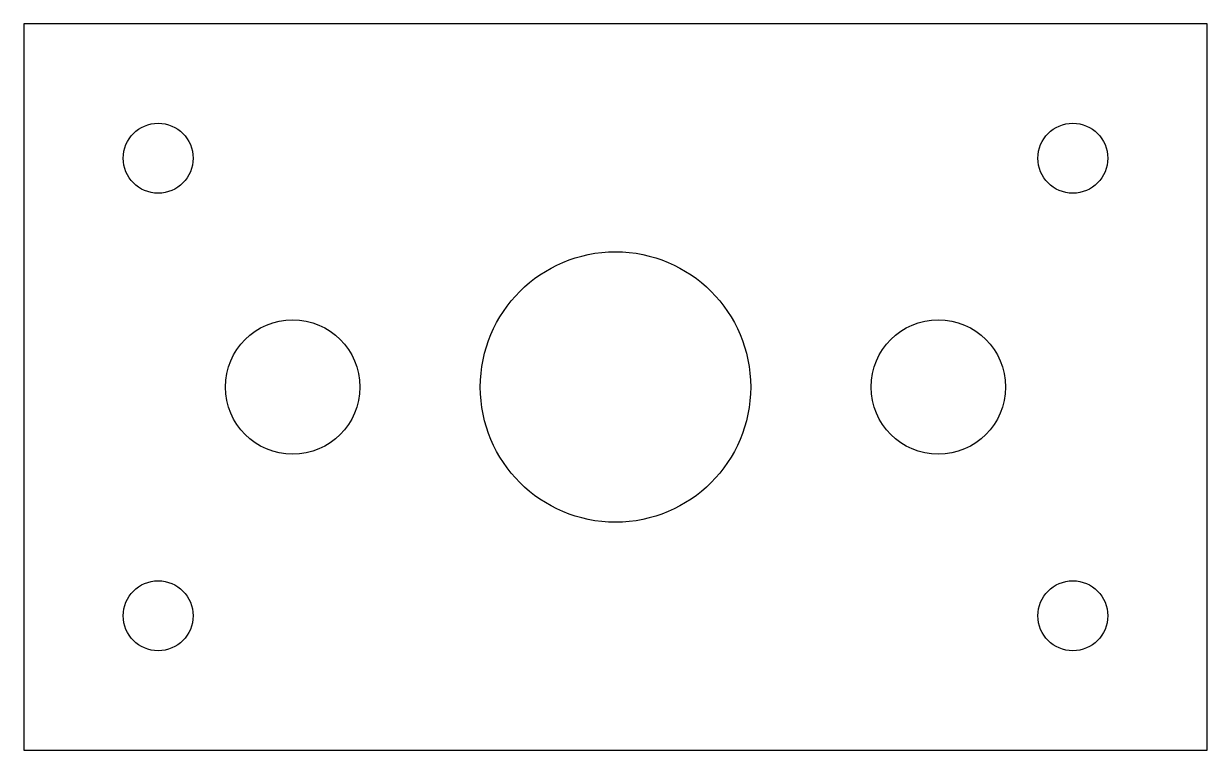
# Model space of a CAD drawing. Header units: millimetres. Extents: x 0 to 88, y 0 to 54.
import ezdxf

# ---------------------------------------------------------------- set-up
doc = ezdxf.new("R2010")
doc.units = ezdxf.units.MM

msp = doc.modelspace()

# ---------------------------------------------------------------- linework, layer by layer
at = {"layer": '10MM_CONICAL_304SS_SHEAR_PIN_L'}
msp.add_circle((20, 27), 5, dxfattribs=at)
at = {"layer": '10MM_CONICAL_304SS_SHEAR_PIN_R'}
msp.add_circle((68, 27), 5, dxfattribs=at)
at = {"layer": 'M5_SADDLE_ARM_BOLT'}
for centre in [(10, 44), (78, 44), (10, 10), (78, 10)]:
    msp.add_circle(centre, 2.6, dxfattribs=at)
at = {"layer": 'N52_MAGNET_20X5MM_POCKET'}
msp.add_circle((44, 27), 10.05, dxfattribs=at)
at = {"layer": 'OUTER_PROFILE'}
for p, q in [((88, 54), (0, 54)), ((0, 54), (0, 0)), ((88, 0), (88, 54)), ((0, 0), (88, 0))]:
    msp.add_line(p, q, dxfattribs=at)

doc.saveas('drawing.dxf')
